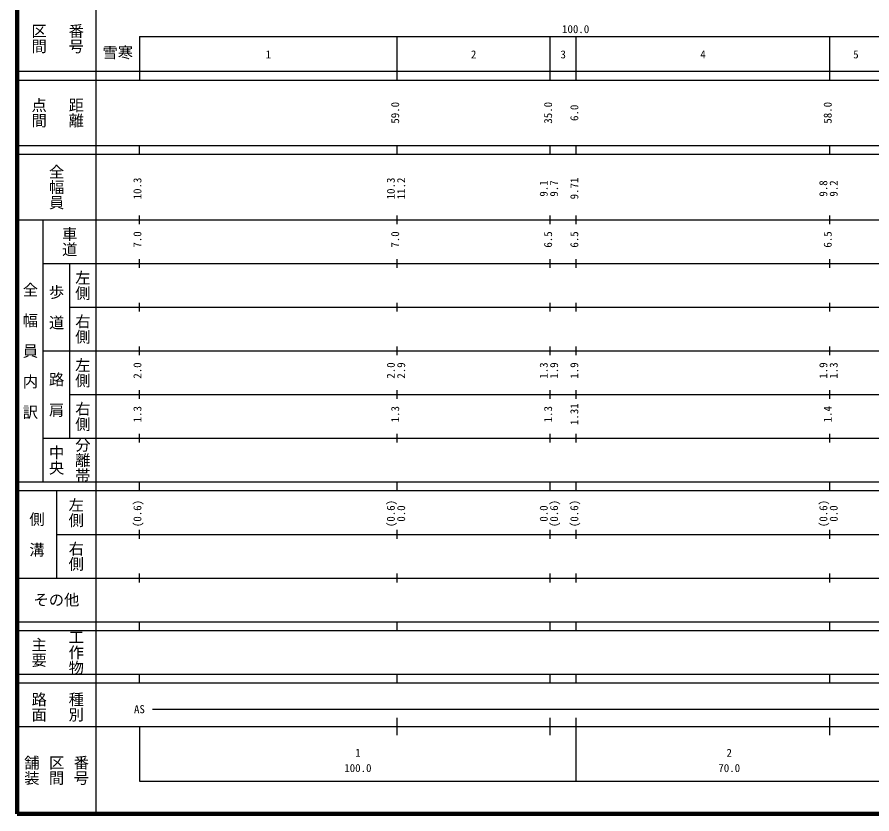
# Model space of a CAD drawing. Units: millimetres on the paper, enlarged 1000 times. Extents: x 40000 to 680000, y 20000 to 380000.
# Drawn here: x 40000 to 235658, y 20000 to 202409 of the extents above; entities that cross this region are included whole.
import ezdxf
from ezdxf.enums import TextEntityAlignment as Align

# ---------------------------------------------------------------- set-up
doc = ezdxf.new("R2010")
doc.units = ezdxf.units.MM
doc.header["$LTSCALE"] = 1000
doc.layers.add('M-TTL', color=7, linetype='Continuous', lineweight=13)
doc.layers.add('M-TTL-BAND', color=7, linetype='Continuous', lineweight=25)
doc.styles.add('@ＭＳ ゴシック', font='')
doc.styles.add('ＭＳ ゴシック', font='')
doc.styles.get('@ＭＳ ゴシック').set_extended_font_data('@MS Gothic')
doc.styles.get('ＭＳ ゴシック').set_extended_font_data('MS Gothic')

msp = doc.modelspace()

# ---------------------------------------------------------------- linework, layer by layer
at = {"layer": 'M-TTL', "color": 2, "lineweight": 140}
for p, q in [((40000, 380000), (40000, 20000)), ((40000, 20000), (680000, 20000))]:
    msp.add_line(p, q, dxfattribs=at)
at = {"layer": 'M-TTL-BAND'}
for p, q in [((58000, 370000), (58000, 20000)), ((68000, 198000), (579000, 198000)), ((68000, 198000), (68000, 188000)), ((127000, 188000), (127000, 198000)), ((162000, 188000), (162000, 198000)), ((168000, 188000), (168000, 198000)), ((226000, 188000), (226000, 198000)), ((40000, 190000), (579000, 190000)), ((40000, 188000), (579000, 188000)), ((40000, 173000), (579000, 173000)), ((68000, 171000), (68000, 173000)), ((127000, 171000), (127000, 173000)), ((162000, 171000), (162000, 173000)), ((168000, 171000), (168000, 173000)), ((226000, 171000), (226000, 173000)), ((40000, 171000), (579000, 171000)), ((68000, 155000), (68000, 157000)), ((127000, 155000), (127000, 157000)), ((162000, 155000), (162000, 157000)), ((168000, 155000), (168000, 157000)), ((226000, 155000), (226000, 157000)), ((40000, 156000), (579000, 156000)), ((46000, 96000), (46000, 156000)), ((68000, 145000), (68000, 147000)), ((127000, 145000), (127000, 147000)), ((162000, 145000), (162000, 147000)), ((168000, 145000), (168000, 147000)), ((226000, 145000), (226000, 147000)), ((46000, 146000), (579000, 146000)), ((52000, 146000), (52000, 106000)), ((68000, 135000), (68000, 137000)), ((127000, 135000), (127000, 137000)), ((162000, 135000), (162000, 137000)), ((168000, 135000), (168000, 137000)), ((226000, 135000), (226000, 137000)), ((52000, 136000), (579000, 136000)), ((46000, 126000), (579000, 126000)), ((68000, 125000), (68000, 127000)), ((127000, 125000), (127000, 127000)), ((162000, 125000), (162000, 127000)), ((168000, 125000), (168000, 127000)), ((226000, 125000), (226000, 127000)), ((52000, 116000), (579000, 116000)), ((68000, 115000), (68000, 117000)), ((127000, 115000), (127000, 117000)), ((162000, 115000), (162000, 117000)), ((168000, 115000), (168000, 117000)), ((226000, 115000), (226000, 117000)), ((46000, 106000), (579000, 106000)), ((68000, 105000), (68000, 107000)), ((127000, 105000), (127000, 107000)), ((162000, 105000), (162000, 107000)), ((168000, 105000), (168000, 107000)), ((226000, 105000), (226000, 107000)), ((40000, 96000), (579000, 96000)), ((68000, 94000), (68000, 96000)), ((127000, 94000), (127000, 96000)), ((162000, 94000), (162000, 96000)), ((168000, 94000), (168000, 96000)), ((226000, 94000), (226000, 96000)), ((40000, 94000), (579000, 94000)), ((49000, 94000), (49000, 74000)), ((68000, 83000), (68000, 85000)), ((127000, 83000), (127000, 85000)), ((162000, 83000), (162000, 85000)), ((168000, 83000), (168000, 85000)), ((226000, 83000), (226000, 85000)), ((49000, 84000), (579000, 84000)), ((68000, 73000), (68000, 75000)), ((127000, 73000), (127000, 75000)), ((162000, 73000), (162000, 75000)), ((168000, 73000), (168000, 75000)), ((226000, 73000), (226000, 75000)), ((40000, 74000), (579000, 74000)), ((40000, 64000), (579000, 64000)), ((68000, 62000), (68000, 64000)), ((127000, 62000), (127000, 64000)), ((162000, 62000), (162000, 64000)), ((168000, 62000), (168000, 64000)), ((226000, 62000), (226000, 64000)), ((40000, 62000), (579000, 62000)), ((40000, 52000), (579000, 52000)), ((68000, 50000), (68000, 52000)), ((127000, 50000), (127000, 52000)), ((162000, 50000), (162000, 52000)), ((168000, 50000), (168000, 52000)), ((226000, 50000), (226000, 52000)), ((40000, 50000), (579000, 50000)), ((71000, 44000), (565000, 44000)), ((127000, 38000), (127000, 42000)), ((162000, 38000), (162000, 42000)), ((168000, 27500), (168000, 42000)), ((226000, 38000), (226000, 42000)), ((40000, 40000), (579000, 40000)), ((68000, 40000), (68000, 27500)), ((68000, 27500), (579000, 27500))]:
    msp.add_line(p, q, dxfattribs=at)

# ---------------------------------------------------------------- texts
at = {"layer": 'M-TTL-BAND', "style": '@ＭＳ ゴシック'}
for s, p in [('区間', (45000, 197500)), ('番号', (53500, 197500)), ('点間', (45000, 180500)), ('距離', (53500, 180500)), ('全幅員', (49000, 163500)), ('車道', (52000, 151000)), ('左側', (55000, 141000)), ('全\u3000幅\u3000員\u3000内\u3000訳', (43000, 126000)), ('歩\u3000道', (49000, 136000)), ('右側', (55000, 131000)), ('左側', (55000, 121000)), ('路\u3000肩', (49000, 116000)), ('右側', (55000, 111000)), ('分離帯', (55000, 101000)), ('中央', (49000, 101000)), ('左側', (53500, 89000)), ('側\u3000溝', (44500, 84000)), ('右側', (53500, 79000)), ('工作物', (53500, 57000)), ('主要', (45000, 57000)), ('路面', (45000, 44500)), ('種別', (53500, 44500)), ('舗装', (43333, 30000)), ('番号', (54667, 30000)), ('区間', (49000, 30000))]:
    msp.add_text(s, height=2566, rotation=270, dxfattribs=at).set_placement(p, align=Align.MIDDLE_CENTER)
at = {"layer": 'M-TTL-BAND', "style": 'ＭＳ ゴシック'}
for s, p in [('100.0', (167844, 198195)), ('1', (97500, 192405)), ('2', (144500, 192405)), ('3', (165000, 192405)), ('4', (197000, 192405)), ('5', (232000, 192405)), ('AS', (68000, 42500)), ('1', (118000, 32523)), ('2', (203000, 32523)), ('100.0', (118000, 29033)), ('70.0', (203000, 29033))]:
    msp.add_text(s, height=1833, dxfattribs=at).set_placement(p, align=Align.BOTTOM_CENTER)
for s, p in [('雪寒', (63034, 194313)), ('その他', (49000, 69000))]:
    msp.add_text(s, height=2566, dxfattribs=at).set_placement(p, align=Align.MIDDLE_CENTER)
for s, p in [('59.0', (128000, 180500)), ('35.0', (163000, 180500)), ('6.0', (169000, 180500)), ('58.0', (227000, 180500)), ('10.3', (69000, 163174)), ('10.3', (127000, 163174)), ('11.2', (129370, 163174)), ('9.1', (162000, 163174)), ('9.7', (164370, 163174)), ('9.71', (169000, 163174)), ('9.8', (226000, 163174)), ('9.2', (228370, 163174)), ('7.0', (69000, 151500)), ('7.0', (128000, 151500)), ('6.5', (163000, 151500)), ('6.5', (169000, 151500)), ('6.5', (227000, 151500)), ('2.0', (69000, 121500)), ('2.0', (127000, 121500)), ('2.9', (129370, 121500)), ('1.3', (162000, 121500)), ('1.9', (164370, 121500)), ('1.9', (169000, 121500)), ('1.9', (226000, 121500)), ('1.3', (228370, 121500)), ('1.31', (169000, 111500)), ('1.3', (69000, 111500)), ('1.3', (128000, 111500)), ('1.3', (163000, 111500)), ('1.4', (227000, 111500)), ('(0.6)', (69000, 88764)), ('(0.6)', (127000, 88764)), ('0.0', (129370, 88764)), ('0.0', (162000, 88764)), ('(0.6)', (164370, 88764)), ('(0.6)', (169000, 88764)), ('(0.6)', (226000, 88764)), ('0.0', (228370, 88764))]:
    msp.add_text(s, height=1833, rotation=90, dxfattribs=at).set_placement(p, align=Align.BOTTOM_CENTER)

doc.saveas('drawing.dxf')
